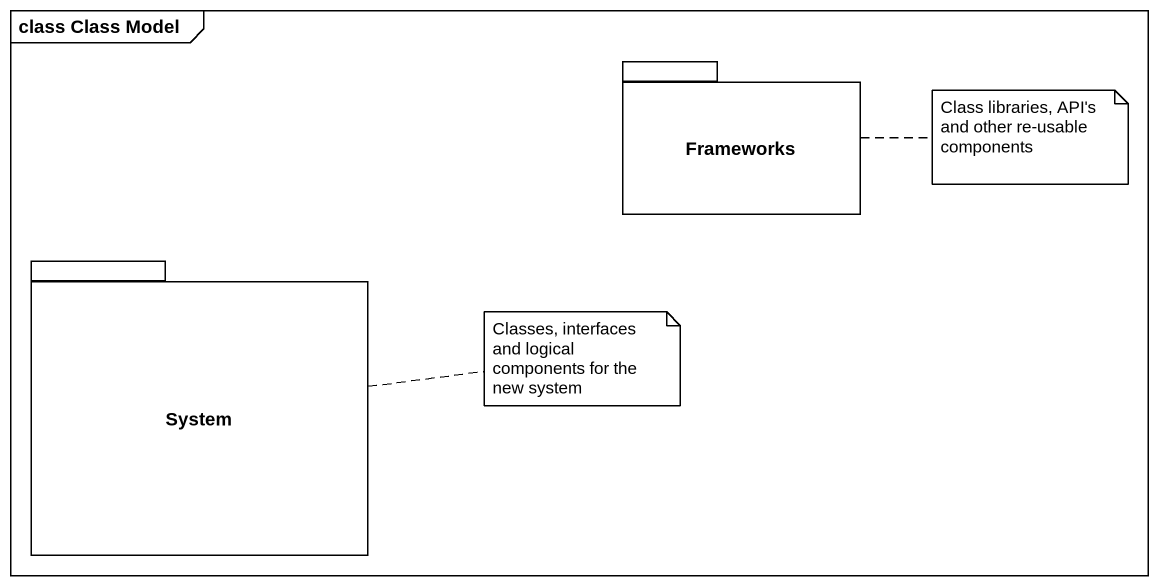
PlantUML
@startuml
mainframe class Class Model
package Frameworks {
}
package System {
}
note right of Frameworks : Class libraries, API's and other re-usable components
note right of System : Classes, interfaces and logical components for the new system
@enduml
